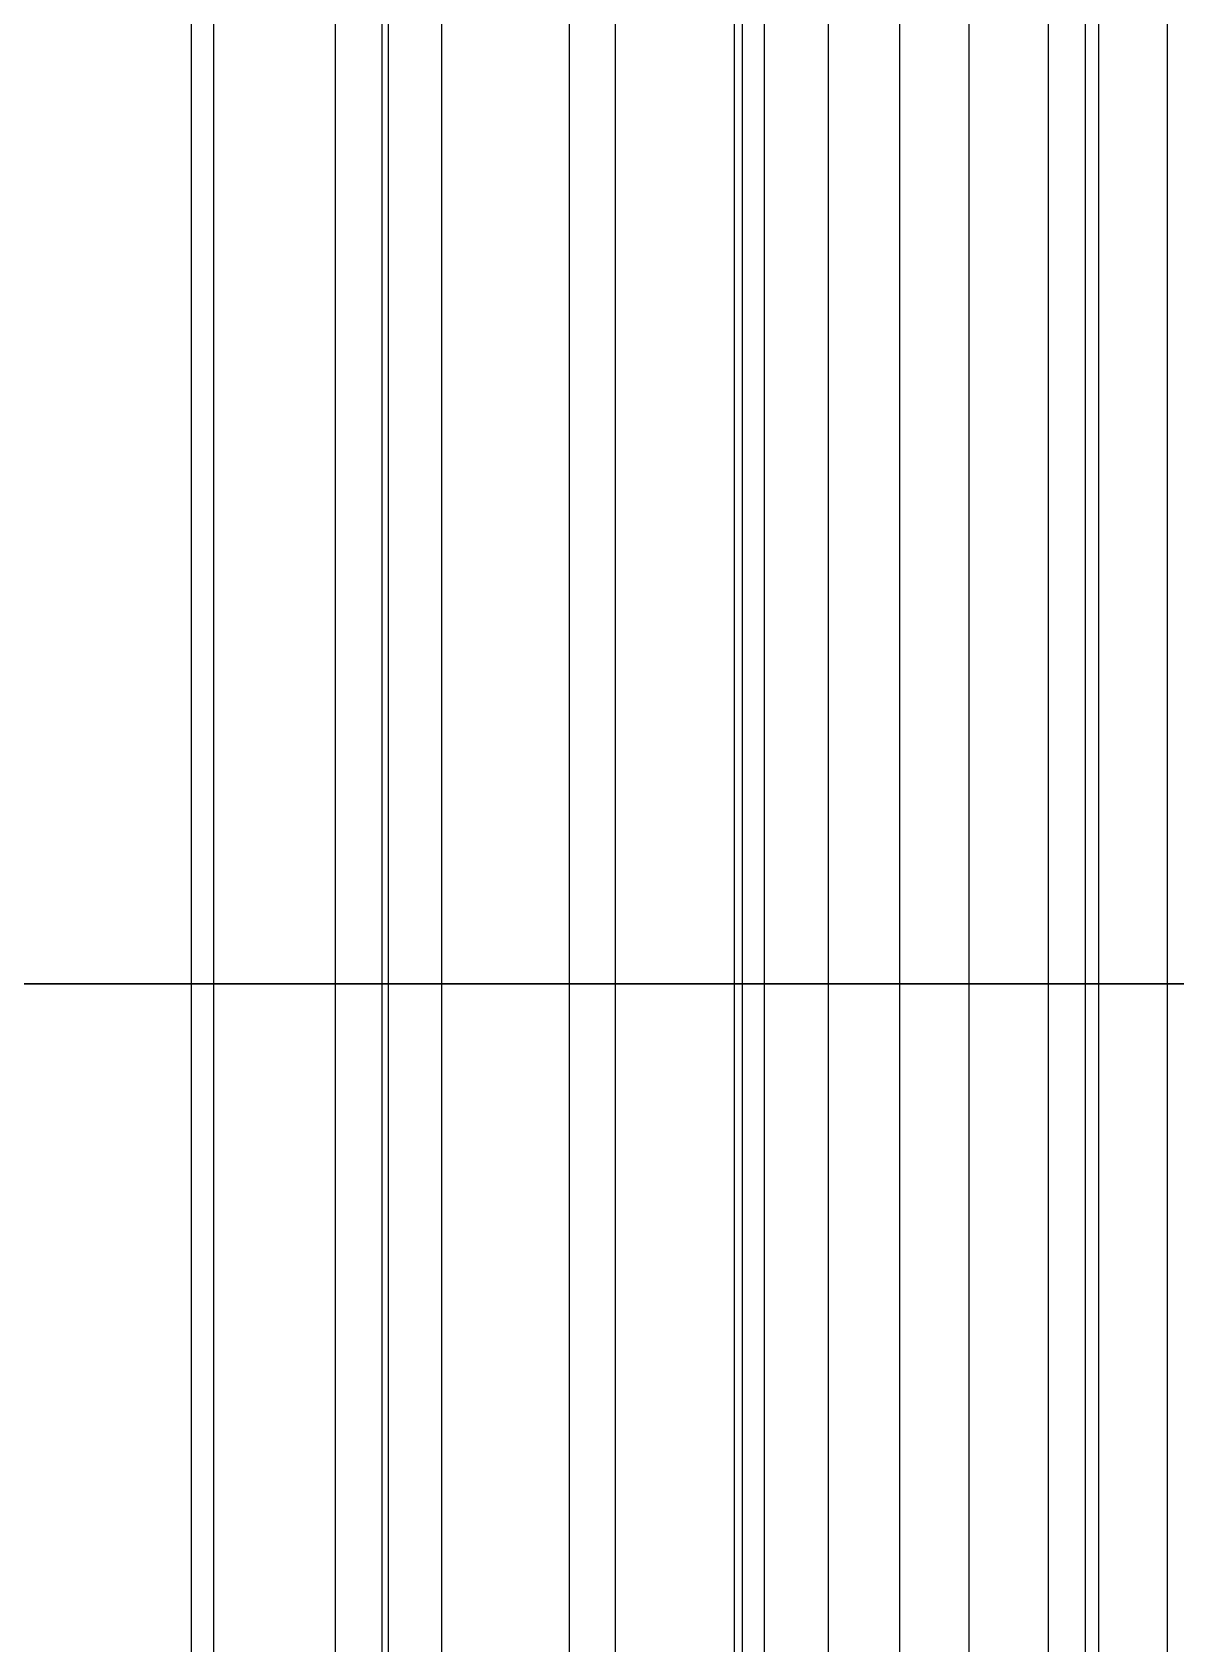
# Model space of a CAD drawing. Extents: x -60 to 60, y -153 to -30.
# Drawn here: x 54.051 to 55.649, y -87.921 to -85.672 of the extents above; entities that cross this region are included whole.
import ezdxf

# ---------------------------------------------------------------- set-up
doc = ezdxf.new("R2010")
doc.units = 0
doc.layers.add('Cut051006', color=7, linetype='CONTINUOUS')

msp = doc.modelspace()

# ---------------------------------------------------------------- linework, layer by layer
at = {"layer": 'Cut051006'}
for p, q in [((54.2733, -84, 73.4065), (54.2733, -87, 73.4065)), ((54.2733, -84, 73.4065), (54.2733, -87, 73.4065)), ((54.2733, -84, 41.2432), (54.2733, -87, 41.2432)), ((54.2733, -84, 41.2432), (54.2733, -87, 41.2432)), ((54.3045, -84, 74.3481), (54.3045, -87, 74.3481)), ((54.3045, -84, 74.3481), (54.3045, -87, 74.3481)), ((54.3045, -84, 40.3015), (54.3045, -87, 40.3015)), ((54.3045, -84, 40.3015), (54.3045, -87, 40.3015)), ((54.4745, -84, 74.245), (54.4745, -87, 74.245)), ((54.4745, -84, 74.245), (54.4745, -87, 74.245)), ((54.4745, -84, 40.4046), (54.4745, -87, 40.4046)), ((54.4745, -84, 40.4046), (54.4745, -87, 40.4046)), ((54.5398, -84, 73.5786), (54.5398, -87, 73.5786)), ((54.5398, -84, 73.5786), (54.5398, -87, 73.5786)), ((54.5398, -84, 41.0711), (54.5398, -87, 41.0711)), ((54.5398, -84, 41.0711), (54.5398, -87, 41.0711)), ((54.5484, -84, 72.4474), (54.5484, -87, 72.4474)), ((54.5484, -84, 72.4474), (54.5484, -87, 72.4474)), ((54.5484, -84, 42.2023), (54.5484, -87, 42.2023)), ((54.5484, -84, 42.2023), (54.5484, -87, 42.2023)), ((54.6231, -84, 73.7591), (54.6231, -87, 73.7591)), ((54.6231, -84, 73.7591), (54.6231, -87, 73.7591)), ((54.6231, -84, 40.8906), (54.6231, -87, 40.8906)), ((54.6231, -84, 40.8906), (54.6231, -87, 40.8906)), ((54.8015, -84, 71.5025), (54.8015, -87, 71.5025)), ((54.8015, -84, 71.5025), (54.8015, -87, 71.5025)), ((54.8015, -84, 43.1471), (54.8015, -87, 43.1471)), ((54.8015, -84, 43.1471), (54.8015, -87, 43.1471)), ((54.8656, -84, 72.4426), (54.8656, -87, 72.4426)), ((54.8656, -84, 72.4426), (54.8656, -87, 72.4426)), ((54.8656, -84, 42.2071), (54.8656, -87, 42.2071)), ((54.8656, -84, 42.2071), (54.8656, -87, 42.2071)), ((55.0318, -84, 72.3336), (55.0318, -87, 72.3336)), ((55.0318, -84, 72.3336), (55.0318, -87, 72.3336)), ((55.0318, -84, 42.3161), (55.0318, -87, 42.3161)), ((55.0318, -84, 42.3161), (55.0318, -87, 42.3161)), ((55.0429, -84, 70.5344), (55.0429, -87, 70.5344)), ((55.0429, -84, 70.5344), (55.0429, -87, 70.5344)), ((55.0429, -84, 44.1153), (55.0429, -87, 44.1153)), ((55.0429, -84, 44.1153), (55.0429, -87, 44.1153)), ((55.0738, -84, 71.6653), (55.0738, -87, 71.6653)), ((55.0738, -84, 71.6653), (55.0738, -87, 71.6653)), ((55.0738, -84, 42.9844), (55.0738, -87, 42.9844)), ((55.0738, -84, 42.9844), (55.0738, -87, 42.9844)), ((55.1633, -84, 71.8428), (55.1633, -87, 71.8428)), ((55.1633, -84, 71.8428), (55.1633, -87, 71.8428)), ((55.1633, -84, 42.8069), (55.1633, -87, 42.8069)), ((55.1633, -84, 42.8069), (55.1633, -87, 42.8069)), ((55.2629, -84, 69.5814), (55.2629, -87, 69.5814)), ((55.2629, -84, 69.5814), (55.2629, -87, 69.5814)), ((55.2629, -84, 45.0683), (55.2629, -87, 45.0683)), ((55.2629, -84, 45.0683), (55.2629, -87, 45.0683)), ((55.3597, -84, 70.5186), (55.3597, -87, 70.5186)), ((55.3597, -84, 70.5186), (55.3597, -87, 70.5186)), ((55.3597, -84, 44.1311), (55.3597, -87, 44.1311)), ((55.3597, -84, 44.1311), (55.3597, -87, 44.1311)), ((55.4704, -84, 68.6054), (55.4704, -87, 68.6054)), ((55.4704, -84, 68.6054), (55.4704, -87, 68.6054)), ((55.4704, -84, 46.0443), (55.4704, -87, 46.0443)), ((55.4704, -84, 46.0443), (55.4704, -87, 46.0443)), ((55.5221, -84, 70.4039), (55.5221, -87, 70.4039)), ((55.5221, -84, 70.4039), (55.5221, -87, 70.4039)), ((55.5221, -84, 44.2458), (55.5221, -87, 44.2458)), ((55.5221, -84, 44.2458), (55.5221, -87, 44.2458)), ((55.5408, -84, 69.7345), (55.5408, -87, 69.7345)), ((55.5408, -84, 69.7345), (55.5408, -87, 69.7345)), ((55.5408, -84, 44.9152), (55.5408, -87, 44.9152)), ((55.5408, -84, 44.9152), (55.5408, -87, 44.9152)), ((55.6364, -84, 69.9088), (55.6364, -87, 69.9088)), ((55.6364, -84, 69.9088), (55.6364, -87, 69.9088)), ((55.6364, -84, 44.7409), (55.6364, -87, 44.7409)), ((55.6364, -84, 44.7409), (55.6364, -87, 44.7409)), ((54.2733, -87, 73.4065), (54.2733, -90, 73.4065)), ((54.2733, -87, 73.4065), (54.2733, -90, 73.4065)), ((54.2733, -87, 41.2432), (54.2733, -90, 41.2432)), ((54.2733, -87, 41.2432), (54.2733, -90, 41.2432)), ((54.3045, -87, 74.3481), (54.3045, -90, 74.3481)), ((54.3045, -87, 74.3481), (54.3045, -90, 74.3481)), ((54.3045, -87, 40.3015), (54.3045, -90, 40.3015)), ((54.3045, -87, 40.3015), (54.3045, -90, 40.3015)), ((54.4745, -87, 74.245), (54.4745, -90, 74.245)), ((54.4745, -87, 74.245), (54.4745, -90, 74.245)), ((54.4745, -87, 40.4046), (54.4745, -90, 40.4046)), ((54.4745, -87, 40.4046), (54.4745, -90, 40.4046)), ((54.5398, -87, 73.5786), (54.5398, -90, 73.5786)), ((54.5398, -87, 73.5786), (54.5398, -90, 73.5786)), ((54.5398, -87, 41.0711), (54.5398, -90, 41.0711)), ((54.5398, -87, 41.0711), (54.5398, -90, 41.0711)), ((54.5484, -87, 72.4474), (54.5484, -90, 72.4474)), ((54.5484, -87, 72.4474), (54.5484, -90, 72.4474)), ((54.5484, -87, 42.2023), (54.5484, -90, 42.2023)), ((54.5484, -87, 42.2023), (54.5484, -90, 42.2023)), ((54.6231, -87, 73.7591), (54.6231, -90, 73.7591)), ((54.6231, -87, 73.7591), (54.6231, -90, 73.7591)), ((54.6231, -87, 40.8906), (54.6231, -90, 40.8906)), ((54.6231, -87, 40.8906), (54.6231, -90, 40.8906)), ((54.8015, -87, 71.5025), (54.8015, -90, 71.5025)), ((54.8015, -87, 71.5025), (54.8015, -90, 71.5025)), ((54.8015, -87, 43.1471), (54.8015, -90, 43.1471)), ((54.8015, -87, 43.1471), (54.8015, -90, 43.1471)), ((54.8656, -87, 72.4426), (54.8656, -90, 72.4426)), ((54.8656, -87, 72.4426), (54.8656, -90, 72.4426)), ((54.8656, -87, 42.2071), (54.8656, -90, 42.2071)), ((54.8656, -87, 42.2071), (54.8656, -90, 42.2071)), ((55.0318, -87, 72.3336), (55.0318, -90, 72.3336)), ((55.0318, -87, 72.3336), (55.0318, -90, 72.3336)), ((55.0318, -87, 42.3161), (55.0318, -90, 42.3161)), ((55.0318, -87, 42.3161), (55.0318, -90, 42.3161)), ((55.0429, -87, 70.5344), (55.0429, -90, 70.5344)), ((55.0429, -87, 70.5344), (55.0429, -90, 70.5344)), ((55.0429, -87, 44.1153), (55.0429, -90, 44.1153)), ((55.0429, -87, 44.1153), (55.0429, -90, 44.1153)), ((55.0738, -87, 71.6653), (55.0738, -90, 71.6653)), ((55.0738, -87, 71.6653), (55.0738, -90, 71.6653)), ((55.0738, -87, 42.9844), (55.0738, -90, 42.9844)), ((55.0738, -87, 42.9844), (55.0738, -90, 42.9844)), ((55.1633, -87, 71.8428), (55.1633, -90, 71.8428)), ((55.1633, -87, 71.8428), (55.1633, -90, 71.8428)), ((55.1633, -87, 42.8069), (55.1633, -90, 42.8069)), ((55.1633, -87, 42.8069), (55.1633, -90, 42.8069)), ((55.2629, -87, 69.5814), (55.2629, -90, 69.5814)), ((55.2629, -87, 69.5814), (55.2629, -90, 69.5814)), ((55.2629, -87, 45.0683), (55.2629, -90, 45.0683)), ((55.2629, -87, 45.0683), (55.2629, -90, 45.0683)), ((55.3597, -87, 70.5186), (55.3597, -90, 70.5186)), ((55.3597, -87, 70.5186), (55.3597, -90, 70.5186)), ((55.3597, -87, 44.1311), (55.3597, -90, 44.1311)), ((55.3597, -87, 44.1311), (55.3597, -90, 44.1311)), ((55.4704, -87, 68.6054), (55.4704, -90, 68.6054)), ((55.4704, -87, 68.6054), (55.4704, -90, 68.6054)), ((55.4704, -87, 46.0443), (55.4704, -90, 46.0443)), ((55.4704, -87, 46.0443), (55.4704, -90, 46.0443)), ((55.5221, -87, 70.4039), (55.5221, -90, 70.4039)), ((55.5221, -87, 70.4039), (55.5221, -90, 70.4039)), ((55.5221, -87, 44.2458), (55.5221, -90, 44.2458)), ((55.5221, -87, 44.2458), (55.5221, -90, 44.2458)), ((55.5408, -87, 69.7345), (55.5408, -90, 69.7345)), ((55.5408, -87, 69.7345), (55.5408, -90, 69.7345)), ((55.5408, -87, 44.9152), (55.5408, -90, 44.9152)), ((55.5408, -87, 44.9152), (55.5408, -90, 44.9152)), ((55.6364, -87, 69.9088), (55.6364, -90, 69.9088)), ((55.6364, -87, 69.9088), (55.6364, -90, 69.9088)), ((55.6364, -87, 44.7409), (55.6364, -90, 44.7409)), ((55.6364, -87, 44.7409), (55.6364, -90, 44.7409))]:
    msp.add_line(p, q, dxfattribs=at)
for centre in [(0, -90), (0, -90), (0, -93), (0, -93)]:
    msp.add_circle(centre, 60, dxfattribs=at)
for points, degree in [([(54.3045, -87, 74.3481), (54.1464, -87, 74.3197), (53.9874, -87, 74.3418)], 2), ([(53.9874, -87, 40.3078), (54.1464, -87, 40.33), (54.3045, -87, 40.3015)], 2), ([(54.3045, -87, 74.3481), (54.1464, -87, 74.3197), (53.9874, -87, 74.3418)], 2), ([(53.9874, -87, 40.3078), (54.1464, -87, 40.33), (54.3045, -87, 40.3015)], 2), ([(54.3045, -87, 74.3481), (54.1464, -87, 74.3197), (53.9874, -87, 74.3418)], 2), ([(53.9874, -87, 40.3078), (54.1464, -87, 40.33), (54.3045, -87, 40.3015)], 2), ([(54.3045, -87, 74.3481), (54.1464, -87, 74.3197), (53.9874, -87, 74.3418)], 2), ([(53.9874, -87, 40.3078), (54.1464, -87, 40.33), (54.3045, -87, 40.3015)], 2), ([(54.2733, -87, 73.4065), (54.3928, -87, 73.5138), (54.5398, -87, 73.5786)], 2), ([(54.5398, -87, 41.0711), (54.3928, -87, 41.1359), (54.2733, -87, 41.2432)], 2), ([(54.2733, -87, 73.4065), (54.3928, -87, 73.5138), (54.5398, -87, 73.5786)], 2), ([(54.5398, -87, 41.0711), (54.3928, -87, 41.1359), (54.2733, -87, 41.2432)], 2), ([(54.2733, -87, 73.4065), (54.3928, -87, 73.5138), (54.5398, -87, 73.5786)], 2), ([(54.5398, -87, 41.0711), (54.3928, -87, 41.1359), (54.2733, -87, 41.2432)], 2), ([(54.2733, -87, 73.4065), (54.3928, -87, 73.5138), (54.5398, -87, 73.5786)], 2), ([(54.5398, -87, 41.0711), (54.3928, -87, 41.1359), (54.2733, -87, 41.2432)], 2), ([(54.6231, -87, 73.7591), (54.4745, -87, 74.245)], 1), ([(54.4745, -87, 40.4046), (54.6231, -87, 40.8906)], 1), ([(54.6231, -87, 73.7591), (54.4745, -87, 74.245)], 1), ([(54.4745, -87, 40.4046), (54.6231, -87, 40.8906)], 1), ([(54.6231, -87, 73.7591), (54.4745, -87, 74.245)], 1), ([(54.4745, -87, 40.4046), (54.6231, -87, 40.8906)], 1), ([(54.6231, -87, 73.7591), (54.4745, -87, 74.245)], 1), ([(54.4745, -87, 40.4046), (54.6231, -87, 40.8906)], 1), ([(54.8656, -87, 72.4426), (54.7066, -87, 72.4197), (54.5484, -87, 72.4474)], 2), ([(54.5484, -87, 42.2023), (54.7066, -87, 42.23), (54.8656, -87, 42.2071)], 2), ([(54.8656, -87, 72.4426), (54.7066, -87, 72.4197), (54.5484, -87, 72.4474)], 2), ([(54.5484, -87, 42.2023), (54.7066, -87, 42.23), (54.8656, -87, 42.2071)], 2), ([(54.8656, -87, 72.4426), (54.7066, -87, 72.4197), (54.5484, -87, 72.4474)], 2), ([(54.5484, -87, 42.2023), (54.7066, -87, 42.23), (54.8656, -87, 42.2071)], 2), ([(54.8656, -87, 72.4426), (54.7066, -87, 72.4197), (54.5484, -87, 72.4474)], 2), ([(54.5484, -87, 42.2023), (54.7066, -87, 42.23), (54.8656, -87, 42.2071)], 2), ([(54.8015, -87, 71.5025), (54.9247, -87, 71.6056), (55.0738, -87, 71.6653)], 2), ([(55.0738, -87, 42.9844), (54.9247, -87, 43.0441), (54.8015, -87, 43.1471)], 2), ([(54.8015, -87, 71.5025), (54.9247, -87, 71.6056), (55.0738, -87, 71.6653)], 2), ([(55.0738, -87, 42.9844), (54.9247, -87, 43.0441), (54.8015, -87, 43.1471)], 2), ([(54.8015, -87, 71.5025), (54.9247, -87, 71.6056), (55.0738, -87, 71.6653)], 2), ([(55.0738, -87, 42.9844), (54.9247, -87, 43.0441), (54.8015, -87, 43.1471)], 2), ([(54.8015, -87, 71.5025), (54.9247, -87, 71.6056), (55.0738, -87, 71.6653)], 2), ([(55.0738, -87, 42.9844), (54.9247, -87, 43.0441), (54.8015, -87, 43.1471)], 2), ([(55.1633, -87, 71.8428), (55.0318, -87, 72.3336)], 1), ([(55.0318, -87, 42.3161), (55.1633, -87, 42.8069)], 1), ([(55.1633, -87, 71.8428), (55.0318, -87, 72.3336)], 1), ([(55.0318, -87, 42.3161), (55.1633, -87, 42.8069)], 1), ([(55.1633, -87, 71.8428), (55.0318, -87, 72.3336)], 1), ([(55.0318, -87, 42.3161), (55.1633, -87, 42.8069)], 1), ([(55.1633, -87, 71.8428), (55.0318, -87, 72.3336)], 1), ([(55.0318, -87, 42.3161), (55.1633, -87, 42.8069)], 1), ([(55.3597, -87, 70.5186), (55.2001, -87, 70.5012), (55.0429, -87, 70.5344)], 2), ([(55.0429, -87, 44.1153), (55.2001, -87, 44.1484), (55.3597, -87, 44.1311)], 2), ([(55.3597, -87, 70.5186), (55.2001, -87, 70.5012), (55.0429, -87, 70.5344)], 2), ([(55.0429, -87, 44.1153), (55.2001, -87, 44.1484), (55.3597, -87, 44.1311)], 2), ([(55.3597, -87, 70.5186), (55.2001, -87, 70.5012), (55.0429, -87, 70.5344)], 2), ([(55.0429, -87, 44.1153), (55.2001, -87, 44.1484), (55.3597, -87, 44.1311)], 2), ([(55.3597, -87, 70.5186), (55.2001, -87, 70.5012), (55.0429, -87, 70.5344)], 2), ([(55.0429, -87, 44.1153), (55.2001, -87, 44.1484), (55.3597, -87, 44.1311)], 2), ([(55.2629, -87, 69.5814), (55.3896, -87, 69.6801), (55.5408, -87, 69.7345)], 2), ([(55.5408, -87, 44.9152), (55.3896, -87, 44.9696), (55.2629, -87, 45.0683)], 2), ([(55.2629, -87, 69.5814), (55.3896, -87, 69.6801), (55.5408, -87, 69.7345)], 2), ([(55.5408, -87, 44.9152), (55.3896, -87, 44.9696), (55.2629, -87, 45.0683)], 2), ([(55.2629, -87, 69.5814), (55.3896, -87, 69.6801), (55.5408, -87, 69.7345)], 2), ([(55.5408, -87, 44.9152), (55.3896, -87, 44.9696), (55.2629, -87, 45.0683)], 2), ([(55.2629, -87, 69.5814), (55.3896, -87, 69.6801), (55.5408, -87, 69.7345)], 2), ([(55.5408, -87, 44.9152), (55.3896, -87, 44.9696), (55.2629, -87, 45.0683)], 2), ([(55.7865, -87, 68.5785), (55.6263, -87, 68.5668), (55.4704, -87, 68.6054)], 2), ([(55.4704, -87, 46.0443), (55.6263, -87, 46.0829), (55.7865, -87, 46.0712)], 2), ([(55.7865, -87, 68.5785), (55.6263, -87, 68.5668), (55.4704, -87, 68.6054)], 2), ([(55.4704, -87, 46.0443), (55.6263, -87, 46.0829), (55.7865, -87, 46.0712)], 2), ([(55.7865, -87, 68.5785), (55.6263, -87, 68.5668), (55.4704, -87, 68.6054)], 2), ([(55.4704, -87, 46.0443), (55.6263, -87, 46.0829), (55.7865, -87, 46.0712)], 2), ([(55.7865, -87, 68.5785), (55.6263, -87, 68.5668), (55.4704, -87, 68.6054)], 2), ([(55.4704, -87, 46.0443), (55.6263, -87, 46.0829), (55.7865, -87, 46.0712)], 2), ([(55.6364, -87, 69.9088), (55.5221, -87, 70.4039)], 1), ([(55.5221, -87, 44.2458), (55.6364, -87, 44.7409)], 1), ([(55.6364, -87, 69.9088), (55.5221, -87, 70.4039)], 1), ([(55.5221, -87, 44.2458), (55.6364, -87, 44.7409)], 1), ([(55.6364, -87, 69.9088), (55.5221, -87, 70.4039)], 1), ([(55.5221, -87, 44.2458), (55.6364, -87, 44.7409)], 1), ([(55.6364, -87, 69.9088), (55.5221, -87, 70.4039)], 1), ([(55.5221, -87, 44.2458), (55.6364, -87, 44.7409)], 1)]:
    msp.add_open_spline(points, degree=degree, dxfattribs=at)
for points, degree, knots in [([(54.5484, -87, 72.4474), (54.4668, -87, 72.4615), (54.375, -87, 72.4974), (54.2932, -87, 72.5644), (54.2114, -87, 72.6305), (54.1426, -87, 72.7293), (54.1111, -87, 72.841), (54.0786, -87, 72.9524), (54.0846, -87, 73.0726), (54.119, -87, 73.172), (54.1528, -87, 73.2722), (54.2117, -87, 73.3512), (54.2733, -87, 73.4065)], 3, [0, 0, 0, 0, 0.558599, 0.558599, 0.558599, 1.1172, 1.1172, 1.1172, 1.6758, 1.6758, 1.6758, 2.2344, 2.2344, 2.2344, 2.2344]), ([(54.2733, -87, 41.2432), (54.2117, -87, 41.2985), (54.1528, -87, 41.3775), (54.119, -87, 41.4777), (54.0846, -87, 41.5771), (54.0786, -87, 41.6973), (54.1111, -87, 41.8087), (54.1426, -87, 41.9204), (54.2114, -87, 42.0192), (54.2932, -87, 42.0853), (54.375, -87, 42.1523), (54.4668, -87, 42.1882), (54.5484, -87, 42.2023)], 3, [0, 0, 0, 0, 0.558599, 0.558599, 0.558599, 1.1172, 1.1172, 1.1172, 1.6758, 1.6758, 1.6758, 2.2344, 2.2344, 2.2344, 2.2344]), ([(54.5484, -87, 72.4474), (54.4668, -87, 72.4615), (54.375, -87, 72.4974), (54.2932, -87, 72.5644), (54.2114, -87, 72.6305), (54.1426, -87, 72.7293), (54.1111, -87, 72.841), (54.0786, -87, 72.9524), (54.0846, -87, 73.0726), (54.119, -87, 73.172), (54.1528, -87, 73.2722), (54.2117, -87, 73.3512), (54.2733, -87, 73.4065)], 3, [0, 0, 0, 0, 0.558599, 0.558599, 0.558599, 1.1172, 1.1172, 1.1172, 1.6758, 1.6758, 1.6758, 2.2344, 2.2344, 2.2344, 2.2344]), ([(54.2733, -87, 41.2432), (54.2117, -87, 41.2985), (54.1528, -87, 41.3775), (54.119, -87, 41.4777), (54.0846, -87, 41.5771), (54.0786, -87, 41.6973), (54.1111, -87, 41.8087), (54.1426, -87, 41.9204), (54.2114, -87, 42.0192), (54.2932, -87, 42.0853), (54.375, -87, 42.1523), (54.4668, -87, 42.1882), (54.5484, -87, 42.2023)], 3, [0, 0, 0, 0, 0.558599, 0.558599, 0.558599, 1.1172, 1.1172, 1.1172, 1.6758, 1.6758, 1.6758, 2.2344, 2.2344, 2.2344, 2.2344]), ([(54.5484, -87, 72.4474), (54.4668, -87, 72.4615), (54.375, -87, 72.4974), (54.2932, -87, 72.5644), (54.2114, -87, 72.6305), (54.1426, -87, 72.7293), (54.1111, -87, 72.841), (54.0786, -87, 72.9524), (54.0846, -87, 73.0726), (54.119, -87, 73.172), (54.1528, -87, 73.2722), (54.2117, -87, 73.3512), (54.2733, -87, 73.4065)], 3, [0, 0, 0, 0, 0.558599, 0.558599, 0.558599, 1.1172, 1.1172, 1.1172, 1.6758, 1.6758, 1.6758, 2.2344, 2.2344, 2.2344, 2.2344]), ([(54.2733, -87, 41.2432), (54.2117, -87, 41.2985), (54.1528, -87, 41.3775), (54.119, -87, 41.4777), (54.0846, -87, 41.5771), (54.0786, -87, 41.6973), (54.1111, -87, 41.8087), (54.1426, -87, 41.9204), (54.2114, -87, 42.0192), (54.2932, -87, 42.0853), (54.375, -87, 42.1523), (54.4668, -87, 42.1882), (54.5484, -87, 42.2023)], 3, [0, 0, 0, 0, 0.558599, 0.558599, 0.558599, 1.1172, 1.1172, 1.1172, 1.6758, 1.6758, 1.6758, 2.2344, 2.2344, 2.2344, 2.2344]), ([(54.5484, -87, 72.4474), (54.4668, -87, 72.4615), (54.375, -87, 72.4974), (54.2932, -87, 72.5644), (54.2114, -87, 72.6305), (54.1426, -87, 72.7293), (54.1111, -87, 72.841), (54.0786, -87, 72.9524), (54.0846, -87, 73.0726), (54.119, -87, 73.172), (54.1528, -87, 73.2722), (54.2117, -87, 73.3512), (54.2733, -87, 73.4065)], 3, [0, 0, 0, 0, 0.558599, 0.558599, 0.558599, 1.1172, 1.1172, 1.1172, 1.6758, 1.6758, 1.6758, 2.2344, 2.2344, 2.2344, 2.2344]), ([(54.2733, -87, 41.2432), (54.2117, -87, 41.2985), (54.1528, -87, 41.3775), (54.119, -87, 41.4777), (54.0846, -87, 41.5771), (54.0786, -87, 41.6973), (54.1111, -87, 41.8087), (54.1426, -87, 41.9204), (54.2114, -87, 42.0192), (54.2932, -87, 42.0853), (54.375, -87, 42.1523), (54.4668, -87, 42.1882), (54.5484, -87, 42.2023)], 3, [0, 0, 0, 0, 0.558599, 0.558599, 0.558599, 1.1172, 1.1172, 1.1172, 1.6758, 1.6758, 1.6758, 2.2344, 2.2344, 2.2344, 2.2344]), ([(54.4745, -87, 74.245), (54.4593, -87, 74.296), (54.409, -87, 74.3288), (54.3567, -87, 74.3582), (54.3045, -87, 74.3481)], 2, [0, 0, 0, 0.724386, 0.724386, 1.44877, 1.44877, 1.44877]), ([(54.3045, -87, 40.3015), (54.3567, -87, 40.2915), (54.409, -87, 40.3209), (54.4593, -87, 40.3537), (54.4745, -87, 40.4046)], 2, [0, 0, 0, 0.724386, 0.724386, 1.44877, 1.44877, 1.44877]), ([(54.4745, -87, 74.245), (54.4593, -87, 74.296), (54.409, -87, 74.3288), (54.3567, -87, 74.3582), (54.3045, -87, 74.3481)], 2, [0, 0, 0, 0.724386, 0.724386, 1.44877, 1.44877, 1.44877]), ([(54.3045, -87, 40.3015), (54.3567, -87, 40.2915), (54.409, -87, 40.3209), (54.4593, -87, 40.3537), (54.4745, -87, 40.4046)], 2, [0, 0, 0, 0.724386, 0.724386, 1.44877, 1.44877, 1.44877]), ([(54.4745, -87, 74.245), (54.4593, -87, 74.296), (54.409, -87, 74.3288), (54.3567, -87, 74.3582), (54.3045, -87, 74.3481)], 2, [0, 0, 0, 0.724386, 0.724386, 1.44877, 1.44877, 1.44877]), ([(54.3045, -87, 40.3015), (54.3567, -87, 40.2915), (54.409, -87, 40.3209), (54.4593, -87, 40.3537), (54.4745, -87, 40.4046)], 2, [0, 0, 0, 0.724386, 0.724386, 1.44877, 1.44877, 1.44877]), ([(54.4745, -87, 74.245), (54.4593, -87, 74.296), (54.409, -87, 74.3288), (54.3567, -87, 74.3582), (54.3045, -87, 74.3481)], 2, [0, 0, 0, 0.724386, 0.724386, 1.44877, 1.44877, 1.44877]), ([(54.3045, -87, 40.3015), (54.3567, -87, 40.2915), (54.409, -87, 40.3209), (54.4593, -87, 40.3537), (54.4745, -87, 40.4046)], 2, [0, 0, 0, 0.724386, 0.724386, 1.44877, 1.44877, 1.44877]), ([(54.5398, -87, 73.5786), (54.5887, -87, 73.5995), (54.6156, -87, 73.6531), (54.6389, -87, 73.7084), (54.6231, -87, 73.7591)], 2, [0, 0, 0, 0.724386, 0.724386, 1.44877, 1.44877, 1.44877]), ([(54.6231, -87, 40.8906), (54.6389, -87, 40.9413), (54.6156, -87, 40.9966), (54.5887, -87, 41.0502), (54.5398, -87, 41.0711)], 2, [0, 0, 0, 0.724386, 0.724386, 1.44877, 1.44877, 1.44877]), ([(54.5398, -87, 73.5786), (54.5887, -87, 73.5995), (54.6156, -87, 73.6531), (54.6389, -87, 73.7084), (54.6231, -87, 73.7591)], 2, [0, 0, 0, 0.724386, 0.724386, 1.44877, 1.44877, 1.44877]), ([(54.6231, -87, 40.8906), (54.6389, -87, 40.9413), (54.6156, -87, 40.9966), (54.5887, -87, 41.0502), (54.5398, -87, 41.0711)], 2, [0, 0, 0, 0.724386, 0.724386, 1.44877, 1.44877, 1.44877]), ([(54.5398, -87, 73.5786), (54.5887, -87, 73.5995), (54.6156, -87, 73.6531), (54.6389, -87, 73.7084), (54.6231, -87, 73.7591)], 2, [0, 0, 0, 0.724386, 0.724386, 1.44877, 1.44877, 1.44877]), ([(54.6231, -87, 40.8906), (54.6389, -87, 40.9413), (54.6156, -87, 40.9966), (54.5887, -87, 41.0502), (54.5398, -87, 41.0711)], 2, [0, 0, 0, 0.724386, 0.724386, 1.44877, 1.44877, 1.44877]), ([(54.5398, -87, 73.5786), (54.5887, -87, 73.5995), (54.6156, -87, 73.6531), (54.6389, -87, 73.7084), (54.6231, -87, 73.7591)], 2, [0, 0, 0, 0.724386, 0.724386, 1.44877, 1.44877, 1.44877]), ([(54.6231, -87, 40.8906), (54.6389, -87, 40.9413), (54.6156, -87, 40.9966), (54.5887, -87, 41.0502), (54.5398, -87, 41.0711)], 2, [0, 0, 0, 0.724386, 0.724386, 1.44877, 1.44877, 1.44877]), ([(55.0429, -87, 70.5344), (54.9619, -87, 70.5514), (54.8714, -87, 70.5905), (54.7919, -87, 70.6603), (54.7125, -87, 70.7292), (54.6472, -87, 70.8303), (54.6197, -87, 70.9431), (54.5911, -87, 71.0555), (54.6013, -87, 71.1754), (54.639, -87, 71.2736), (54.6764, -87, 71.3726), (54.738, -87, 71.4495), (54.8015, -87, 71.5025)], 3, [0, 0, 0, 0, 0.558599, 0.558599, 0.558599, 1.1172, 1.1172, 1.1172, 1.6758, 1.6758, 1.6758, 2.2344, 2.2344, 2.2344, 2.2344]), ([(54.8015, -87, 43.1471), (54.738, -87, 43.2002), (54.6764, -87, 43.2771), (54.639, -87, 43.3761), (54.6013, -87, 43.4742), (54.5911, -87, 43.5942), (54.6197, -87, 43.7066), (54.6472, -87, 43.8194), (54.7125, -87, 43.9205), (54.7919, -87, 43.9894), (54.8714, -87, 44.0592), (54.9619, -87, 44.0982), (55.0429, -87, 44.1153)], 3, [0, 0, 0, 0, 0.558599, 0.558599, 0.558599, 1.1172, 1.1172, 1.1172, 1.6758, 1.6758, 1.6758, 2.2344, 2.2344, 2.2344, 2.2344]), ([(55.0429, -87, 70.5344), (54.9619, -87, 70.5514), (54.8714, -87, 70.5905), (54.7919, -87, 70.6603), (54.7125, -87, 70.7292), (54.6472, -87, 70.8303), (54.6197, -87, 70.9431), (54.5911, -87, 71.0555), (54.6013, -87, 71.1754), (54.639, -87, 71.2736), (54.6764, -87, 71.3726), (54.738, -87, 71.4495), (54.8015, -87, 71.5025)], 3, [0, 0, 0, 0, 0.558599, 0.558599, 0.558599, 1.1172, 1.1172, 1.1172, 1.6758, 1.6758, 1.6758, 2.2344, 2.2344, 2.2344, 2.2344]), ([(54.8015, -87, 43.1471), (54.738, -87, 43.2002), (54.6764, -87, 43.2771), (54.639, -87, 43.3761), (54.6013, -87, 43.4742), (54.5911, -87, 43.5942), (54.6197, -87, 43.7066), (54.6472, -87, 43.8194), (54.7125, -87, 43.9205), (54.7919, -87, 43.9894), (54.8714, -87, 44.0592), (54.9619, -87, 44.0982), (55.0429, -87, 44.1153)], 3, [0, 0, 0, 0, 0.558599, 0.558599, 0.558599, 1.1172, 1.1172, 1.1172, 1.6758, 1.6758, 1.6758, 2.2344, 2.2344, 2.2344, 2.2344]), ([(55.0429, -87, 70.5344), (54.9619, -87, 70.5514), (54.8714, -87, 70.5905), (54.7919, -87, 70.6603), (54.7125, -87, 70.7292), (54.6472, -87, 70.8303), (54.6197, -87, 70.9431), (54.5911, -87, 71.0555), (54.6013, -87, 71.1754), (54.639, -87, 71.2736), (54.6764, -87, 71.3726), (54.738, -87, 71.4495), (54.8015, -87, 71.5025)], 3, [0, 0, 0, 0, 0.558599, 0.558599, 0.558599, 1.1172, 1.1172, 1.1172, 1.6758, 1.6758, 1.6758, 2.2344, 2.2344, 2.2344, 2.2344]), ([(54.8015, -87, 43.1471), (54.738, -87, 43.2002), (54.6764, -87, 43.2771), (54.639, -87, 43.3761), (54.6013, -87, 43.4742), (54.5911, -87, 43.5942), (54.6197, -87, 43.7066), (54.6472, -87, 43.8194), (54.7125, -87, 43.9205), (54.7919, -87, 43.9894), (54.8714, -87, 44.0592), (54.9619, -87, 44.0982), (55.0429, -87, 44.1153)], 3, [0, 0, 0, 0, 0.558599, 0.558599, 0.558599, 1.1172, 1.1172, 1.1172, 1.6758, 1.6758, 1.6758, 2.2344, 2.2344, 2.2344, 2.2344]), ([(55.0429, -87, 70.5344), (54.9619, -87, 70.5514), (54.8714, -87, 70.5905), (54.7919, -87, 70.6603), (54.7125, -87, 70.7292), (54.6472, -87, 70.8303), (54.6197, -87, 70.9431), (54.5911, -87, 71.0555), (54.6013, -87, 71.1754), (54.639, -87, 71.2736), (54.6764, -87, 71.3726), (54.738, -87, 71.4495), (54.8015, -87, 71.5025)], 3, [0, 0, 0, 0, 0.558599, 0.558599, 0.558599, 1.1172, 1.1172, 1.1172, 1.6758, 1.6758, 1.6758, 2.2344, 2.2344, 2.2344, 2.2344]), ([(54.8015, -87, 43.1471), (54.738, -87, 43.2002), (54.6764, -87, 43.2771), (54.639, -87, 43.3761), (54.6013, -87, 43.4742), (54.5911, -87, 43.5942), (54.6197, -87, 43.7066), (54.6472, -87, 43.8194), (54.7125, -87, 43.9205), (54.7919, -87, 43.9894), (54.8714, -87, 44.0592), (54.9619, -87, 44.0982), (55.0429, -87, 44.1153)], 3, [0, 0, 0, 0, 0.558599, 0.558599, 0.558599, 1.1172, 1.1172, 1.1172, 1.6758, 1.6758, 1.6758, 2.2344, 2.2344, 2.2344, 2.2344]), ([(55.0318, -87, 72.3336), (55.0184, -87, 72.385), (54.9693, -87, 72.4196), (54.9181, -87, 72.4508), (54.8656, -87, 72.4426)], 2, [0, 0, 0, 0.724386, 0.724386, 1.44877, 1.44877, 1.44877]), ([(54.8656, -87, 42.2071), (54.9181, -87, 42.1989), (54.9693, -87, 42.2301), (55.0184, -87, 42.2646), (55.0318, -87, 42.3161)], 2, [0, 0, 0, 0.724386, 0.724386, 1.44877, 1.44877, 1.44877]), ([(55.0318, -87, 72.3336), (55.0184, -87, 72.385), (54.9693, -87, 72.4196), (54.9181, -87, 72.4508), (54.8656, -87, 72.4426)], 2, [0, 0, 0, 0.724386, 0.724386, 1.44877, 1.44877, 1.44877]), ([(54.8656, -87, 42.2071), (54.9181, -87, 42.1989), (54.9693, -87, 42.2301), (55.0184, -87, 42.2646), (55.0318, -87, 42.3161)], 2, [0, 0, 0, 0.724386, 0.724386, 1.44877, 1.44877, 1.44877]), ([(55.0318, -87, 72.3336), (55.0184, -87, 72.385), (54.9693, -87, 72.4196), (54.9181, -87, 72.4508), (54.8656, -87, 72.4426)], 2, [0, 0, 0, 0.724386, 0.724386, 1.44877, 1.44877, 1.44877]), ([(54.8656, -87, 42.2071), (54.9181, -87, 42.1989), (54.9693, -87, 42.2301), (55.0184, -87, 42.2646), (55.0318, -87, 42.3161)], 2, [0, 0, 0, 0.724386, 0.724386, 1.44877, 1.44877, 1.44877]), ([(55.0318, -87, 72.3336), (55.0184, -87, 72.385), (54.9693, -87, 72.4196), (54.9181, -87, 72.4508), (54.8656, -87, 72.4426)], 2, [0, 0, 0, 0.724386, 0.724386, 1.44877, 1.44877, 1.44877]), ([(54.8656, -87, 42.2071), (54.9181, -87, 42.1989), (54.9693, -87, 42.2301), (55.0184, -87, 42.2646), (55.0318, -87, 42.3161)], 2, [0, 0, 0, 0.724386, 0.724386, 1.44877, 1.44877, 1.44877]), ([(55.4704, -87, 68.6054), (55.39, -87, 68.6252), (55.3009, -87, 68.6674), (55.224, -87, 68.74), (55.147, -87, 68.8116), (55.0853, -87, 68.9149), (55.0617, -87, 69.0286), (55.037, -87, 69.142), (55.0514, -87, 69.2614), (55.0926, -87, 69.3582), (55.1334, -87, 69.4558), (55.1976, -87, 69.5306), (55.2629, -87, 69.5814)], 3, [0, 0, 0, 0, 0.558599, 0.558599, 0.558599, 1.1172, 1.1172, 1.1172, 1.6758, 1.6758, 1.6758, 2.2344, 2.2344, 2.2344, 2.2344]), ([(55.2629, -87, 45.0683), (55.1976, -87, 45.1191), (55.1334, -87, 45.1939), (55.0926, -87, 45.2915), (55.0514, -87, 45.3882), (55.037, -87, 45.5077), (55.0617, -87, 45.6211), (55.0853, -87, 45.7347), (55.147, -87, 45.8381), (55.224, -87, 45.9097), (55.3009, -87, 45.9823), (55.39, -87, 46.0244), (55.4704, -87, 46.0443)], 3, [0, 0, 0, 0, 0.558599, 0.558599, 0.558599, 1.1172, 1.1172, 1.1172, 1.6758, 1.6758, 1.6758, 2.2344, 2.2344, 2.2344, 2.2344]), ([(55.4704, -87, 68.6054), (55.39, -87, 68.6252), (55.3009, -87, 68.6674), (55.224, -87, 68.74), (55.147, -87, 68.8116), (55.0853, -87, 68.9149), (55.0617, -87, 69.0286), (55.037, -87, 69.142), (55.0514, -87, 69.2614), (55.0926, -87, 69.3582), (55.1334, -87, 69.4558), (55.1976, -87, 69.5306), (55.2629, -87, 69.5814)], 3, [0, 0, 0, 0, 0.558599, 0.558599, 0.558599, 1.1172, 1.1172, 1.1172, 1.6758, 1.6758, 1.6758, 2.2344, 2.2344, 2.2344, 2.2344]), ([(55.2629, -87, 45.0683), (55.1976, -87, 45.1191), (55.1334, -87, 45.1939), (55.0926, -87, 45.2915), (55.0514, -87, 45.3882), (55.037, -87, 45.5077), (55.0617, -87, 45.6211), (55.0853, -87, 45.7347), (55.147, -87, 45.8381), (55.224, -87, 45.9097), (55.3009, -87, 45.9823), (55.39, -87, 46.0244), (55.4704, -87, 46.0443)], 3, [0, 0, 0, 0, 0.558599, 0.558599, 0.558599, 1.1172, 1.1172, 1.1172, 1.6758, 1.6758, 1.6758, 2.2344, 2.2344, 2.2344, 2.2344]), ([(55.4704, -87, 68.6054), (55.39, -87, 68.6252), (55.3009, -87, 68.6674), (55.224, -87, 68.74), (55.147, -87, 68.8116), (55.0853, -87, 68.9149), (55.0617, -87, 69.0286), (55.037, -87, 69.142), (55.0514, -87, 69.2614), (55.0926, -87, 69.3582), (55.1334, -87, 69.4558), (55.1976, -87, 69.5306), (55.2629, -87, 69.5814)], 3, [0, 0, 0, 0, 0.558599, 0.558599, 0.558599, 1.1172, 1.1172, 1.1172, 1.6758, 1.6758, 1.6758, 2.2344, 2.2344, 2.2344, 2.2344]), ([(55.2629, -87, 45.0683), (55.1976, -87, 45.1191), (55.1334, -87, 45.1939), (55.0926, -87, 45.2915), (55.0514, -87, 45.3882), (55.037, -87, 45.5077), (55.0617, -87, 45.6211), (55.0853, -87, 45.7347), (55.147, -87, 45.8381), (55.224, -87, 45.9097), (55.3009, -87, 45.9823), (55.39, -87, 46.0244), (55.4704, -87, 46.0443)], 3, [0, 0, 0, 0, 0.558599, 0.558599, 0.558599, 1.1172, 1.1172, 1.1172, 1.6758, 1.6758, 1.6758, 2.2344, 2.2344, 2.2344, 2.2344]), ([(55.4704, -87, 68.6054), (55.39, -87, 68.6252), (55.3009, -87, 68.6674), (55.224, -87, 68.74), (55.147, -87, 68.8116), (55.0853, -87, 68.9149), (55.0617, -87, 69.0286), (55.037, -87, 69.142), (55.0514, -87, 69.2614), (55.0926, -87, 69.3582), (55.1334, -87, 69.4558), (55.1976, -87, 69.5306), (55.2629, -87, 69.5814)], 3, [0, 0, 0, 0, 0.558599, 0.558599, 0.558599, 1.1172, 1.1172, 1.1172, 1.6758, 1.6758, 1.6758, 2.2344, 2.2344, 2.2344, 2.2344]), ([(55.2629, -87, 45.0683), (55.1976, -87, 45.1191), (55.1334, -87, 45.1939), (55.0926, -87, 45.2915), (55.0514, -87, 45.3882), (55.037, -87, 45.5077), (55.0617, -87, 45.6211), (55.0853, -87, 45.7347), (55.147, -87, 45.8381), (55.224, -87, 45.9097), (55.3009, -87, 45.9823), (55.39, -87, 46.0244), (55.4704, -87, 46.0443)], 3, [0, 0, 0, 0, 0.558599, 0.558599, 0.558599, 1.1172, 1.1172, 1.1172, 1.6758, 1.6758, 1.6758, 2.2344, 2.2344, 2.2344, 2.2344]), ([(55.0738, -87, 71.6653), (55.1234, -87, 71.6844), (55.1522, -87, 71.7371), (55.1774, -87, 71.7915), (55.1633, -87, 71.8428)], 2, [0, 0, 0, 0.724386, 0.724386, 1.44877, 1.44877, 1.44877]), ([(55.1633, -87, 42.8069), (55.1774, -87, 42.8582), (55.1522, -87, 42.9126), (55.1234, -87, 42.9652), (55.0738, -87, 42.9844)], 2, [0, 0, 0, 0.724386, 0.724386, 1.44877, 1.44877, 1.44877]), ([(55.0738, -87, 71.6653), (55.1234, -87, 71.6844), (55.1522, -87, 71.7371), (55.1774, -87, 71.7915), (55.1633, -87, 71.8428)], 2, [0, 0, 0, 0.724386, 0.724386, 1.44877, 1.44877, 1.44877]), ([(55.1633, -87, 42.8069), (55.1774, -87, 42.8582), (55.1522, -87, 42.9126), (55.1234, -87, 42.9652), (55.0738, -87, 42.9844)], 2, [0, 0, 0, 0.724386, 0.724386, 1.44877, 1.44877, 1.44877]), ([(55.0738, -87, 71.6653), (55.1234, -87, 71.6844), (55.1522, -87, 71.7371), (55.1774, -87, 71.7915), (55.1633, -87, 71.8428)], 2, [0, 0, 0, 0.724386, 0.724386, 1.44877, 1.44877, 1.44877]), ([(55.1633, -87, 42.8069), (55.1774, -87, 42.8582), (55.1522, -87, 42.9126), (55.1234, -87, 42.9652), (55.0738, -87, 42.9844)], 2, [0, 0, 0, 0.724386, 0.724386, 1.44877, 1.44877, 1.44877]), ([(55.0738, -87, 71.6653), (55.1234, -87, 71.6844), (55.1522, -87, 71.7371), (55.1774, -87, 71.7915), (55.1633, -87, 71.8428)], 2, [0, 0, 0, 0.724386, 0.724386, 1.44877, 1.44877, 1.44877]), ([(55.1633, -87, 42.8069), (55.1774, -87, 42.8582), (55.1522, -87, 42.9126), (55.1234, -87, 42.9652), (55.0738, -87, 42.9844)], 2, [0, 0, 0, 0.724386, 0.724386, 1.44877, 1.44877, 1.44877]), ([(55.5221, -87, 70.4039), (55.5105, -87, 70.4557), (55.4626, -87, 70.492), (55.4125, -87, 70.5249), (55.3597, -87, 70.5186)], 2, [0, 0, 0, 0.724386, 0.724386, 1.44877, 1.44877, 1.44877]), ([(55.3597, -87, 44.1311), (55.4125, -87, 44.1247), (55.4626, -87, 44.1577), (55.5105, -87, 44.1939), (55.5221, -87, 44.2458)], 2, [0, 0, 0, 0.724386, 0.724386, 1.44877, 1.44877, 1.44877]), ([(55.5221, -87, 70.4039), (55.5105, -87, 70.4557), (55.4626, -87, 70.492), (55.4125, -87, 70.5249), (55.3597, -87, 70.5186)], 2, [0, 0, 0, 0.724386, 0.724386, 1.44877, 1.44877, 1.44877]), ([(55.3597, -87, 44.1311), (55.4125, -87, 44.1247), (55.4626, -87, 44.1577), (55.5105, -87, 44.1939), (55.5221, -87, 44.2458)], 2, [0, 0, 0, 0.724386, 0.724386, 1.44877, 1.44877, 1.44877]), ([(55.5221, -87, 70.4039), (55.5105, -87, 70.4557), (55.4626, -87, 70.492), (55.4125, -87, 70.5249), (55.3597, -87, 70.5186)], 2, [0, 0, 0, 0.724386, 0.724386, 1.44877, 1.44877, 1.44877]), ([(55.3597, -87, 44.1311), (55.4125, -87, 44.1247), (55.4626, -87, 44.1577), (55.5105, -87, 44.1939), (55.5221, -87, 44.2458)], 2, [0, 0, 0, 0.724386, 0.724386, 1.44877, 1.44877, 1.44877]), ([(55.5221, -87, 70.4039), (55.5105, -87, 70.4557), (55.4626, -87, 70.492), (55.4125, -87, 70.5249), (55.3597, -87, 70.5186)], 2, [0, 0, 0, 0.724386, 0.724386, 1.44877, 1.44877, 1.44877]), ([(55.3597, -87, 44.1311), (55.4125, -87, 44.1247), (55.4626, -87, 44.1577), (55.5105, -87, 44.1939), (55.5221, -87, 44.2458)], 2, [0, 0, 0, 0.724386, 0.724386, 1.44877, 1.44877, 1.44877]), ([(55.8303, -87, 66.6627), (55.7507, -87, 66.6853), (55.6631, -87, 66.7305), (55.5887, -87, 66.8057), (55.5143, -87, 66.88), (55.4562, -87, 66.9854), (55.4366, -87, 67.0998), (55.4159, -87, 67.214), (55.4344, -87, 67.3329), (55.479, -87, 67.4282), (55.5231, -87, 67.5243), (55.5899, -87, 67.5968), (55.657, -87, 67.6452)], 3, [0, 0, 0, 0, 0.558599, 0.558599, 0.558599, 1.1172, 1.1172, 1.1172, 1.6758, 1.6758, 1.6758, 2.2344, 2.2344, 2.2344, 2.2344]), ([(55.657, -87, 47.0044), (55.5899, -87, 47.0529), (55.5231, -87, 47.1254), (55.479, -87, 47.2215), (55.4344, -87, 47.3168), (55.4159, -87, 47.4357), (55.4366, -87, 47.5499), (55.4562, -87, 47.6643), (55.5143, -87, 47.7697), (55.5887, -87, 47.8439), (55.6631, -87, 47.9192), (55.7507, -87, 47.9644), (55.8303, -87, 47.987)], 3, [0, 0, 0, 0, 0.558599, 0.558599, 0.558599, 1.1172, 1.1172, 1.1172, 1.6758, 1.6758, 1.6758, 2.2344, 2.2344, 2.2344, 2.2344]), ([(55.8303, -87, 66.6627), (55.7507, -87, 66.6853), (55.6631, -87, 66.7305), (55.5887, -87, 66.8057), (55.5143, -87, 66.88), (55.4562, -87, 66.9854), (55.4366, -87, 67.0998), (55.4159, -87, 67.214), (55.4344, -87, 67.3329), (55.479, -87, 67.4282), (55.5231, -87, 67.5243), (55.5899, -87, 67.5968), (55.657, -87, 67.6452)], 3, [0, 0, 0, 0, 0.558599, 0.558599, 0.558599, 1.1172, 1.1172, 1.1172, 1.6758, 1.6758, 1.6758, 2.2344, 2.2344, 2.2344, 2.2344]), ([(55.657, -87, 47.0044), (55.5899, -87, 47.0529), (55.5231, -87, 47.1254), (55.479, -87, 47.2215), (55.4344, -87, 47.3168), (55.4159, -87, 47.4357), (55.4366, -87, 47.5499), (55.4562, -87, 47.6643), (55.5143, -87, 47.7697), (55.5887, -87, 47.8439), (55.6631, -87, 47.9192), (55.7507, -87, 47.9644), (55.8303, -87, 47.987)], 3, [0, 0, 0, 0, 0.558599, 0.558599, 0.558599, 1.1172, 1.1172, 1.1172, 1.6758, 1.6758, 1.6758, 2.2344, 2.2344, 2.2344, 2.2344]), ([(55.8303, -87, 66.6627), (55.7507, -87, 66.6853), (55.6631, -87, 66.7305), (55.5887, -87, 66.8057), (55.5143, -87, 66.88), (55.4562, -87, 66.9854), (55.4366, -87, 67.0998), (55.4159, -87, 67.214), (55.4344, -87, 67.3329), (55.479, -87, 67.4282), (55.5231, -87, 67.5243), (55.5899, -87, 67.5968), (55.657, -87, 67.6452)], 3, [0, 0, 0, 0, 0.558599, 0.558599, 0.558599, 1.1172, 1.1172, 1.1172, 1.6758, 1.6758, 1.6758, 2.2344, 2.2344, 2.2344, 2.2344]), ([(55.657, -87, 47.0044), (55.5899, -87, 47.0529), (55.5231, -87, 47.1254), (55.479, -87, 47.2215), (55.4344, -87, 47.3168), (55.4159, -87, 47.4357), (55.4366, -87, 47.5499), (55.4562, -87, 47.6643), (55.5143, -87, 47.7697), (55.5887, -87, 47.8439), (55.6631, -87, 47.9192), (55.7507, -87, 47.9644), (55.8303, -87, 47.987)], 3, [0, 0, 0, 0, 0.558599, 0.558599, 0.558599, 1.1172, 1.1172, 1.1172, 1.6758, 1.6758, 1.6758, 2.2344, 2.2344, 2.2344, 2.2344]), ([(55.8303, -87, 66.6627), (55.7507, -87, 66.6853), (55.6631, -87, 66.7305), (55.5887, -87, 66.8057), (55.5143, -87, 66.88), (55.4562, -87, 66.9854), (55.4366, -87, 67.0998), (55.4159, -87, 67.214), (55.4344, -87, 67.3329), (55.479, -87, 67.4282), (55.5231, -87, 67.5243), (55.5899, -87, 67.5968), (55.657, -87, 67.6452)], 3, [0, 0, 0, 0, 0.558599, 0.558599, 0.558599, 1.1172, 1.1172, 1.1172, 1.6758, 1.6758, 1.6758, 2.2344, 2.2344, 2.2344, 2.2344]), ([(55.657, -87, 47.0044), (55.5899, -87, 47.0529), (55.5231, -87, 47.1254), (55.479, -87, 47.2215), (55.4344, -87, 47.3168), (55.4159, -87, 47.4357), (55.4366, -87, 47.5499), (55.4562, -87, 47.6643), (55.5143, -87, 47.7697), (55.5887, -87, 47.8439), (55.6631, -87, 47.9192), (55.7507, -87, 47.9644), (55.8303, -87, 47.987)], 3, [0, 0, 0, 0, 0.558599, 0.558599, 0.558599, 1.1172, 1.1172, 1.1172, 1.6758, 1.6758, 1.6758, 2.2344, 2.2344, 2.2344, 2.2344]), ([(55.5408, -87, 69.7345), (55.591, -87, 69.7519), (55.6216, -87, 69.8035), (55.6487, -87, 69.857), (55.6364, -87, 69.9088)], 2, [0, 0, 0, 0.724386, 0.724386, 1.44877, 1.44877, 1.44877]), ([(55.6364, -87, 44.7409), (55.6487, -87, 44.7926), (55.6216, -87, 44.8462), (55.591, -87, 44.8978), (55.5408, -87, 44.9152)], 2, [0, 0, 0, 0.724386, 0.724386, 1.44877, 1.44877, 1.44877]), ([(55.5408, -87, 69.7345), (55.591, -87, 69.7519), (55.6216, -87, 69.8035), (55.6487, -87, 69.857), (55.6364, -87, 69.9088)], 2, [0, 0, 0, 0.724386, 0.724386, 1.44877, 1.44877, 1.44877]), ([(55.6364, -87, 44.7409), (55.6487, -87, 44.7926), (55.6216, -87, 44.8462), (55.591, -87, 44.8978), (55.5408, -87, 44.9152)], 2, [0, 0, 0, 0.724386, 0.724386, 1.44877, 1.44877, 1.44877]), ([(55.5408, -87, 69.7345), (55.591, -87, 69.7519), (55.6216, -87, 69.8035), (55.6487, -87, 69.857), (55.6364, -87, 69.9088)], 2, [0, 0, 0, 0.724386, 0.724386, 1.44877, 1.44877, 1.44877]), ([(55.6364, -87, 44.7409), (55.6487, -87, 44.7926), (55.6216, -87, 44.8462), (55.591, -87, 44.8978), (55.5408, -87, 44.9152)], 2, [0, 0, 0, 0.724386, 0.724386, 1.44877, 1.44877, 1.44877]), ([(55.5408, -87, 69.7345), (55.591, -87, 69.7519), (55.6216, -87, 69.8035), (55.6487, -87, 69.857), (55.6364, -87, 69.9088)], 2, [0, 0, 0, 0.724386, 0.724386, 1.44877, 1.44877, 1.44877]), ([(55.6364, -87, 44.7409), (55.6487, -87, 44.7926), (55.6216, -87, 44.8462), (55.591, -87, 44.8978), (55.5408, -87, 44.9152)], 2, [0, 0, 0, 0.724386, 0.724386, 1.44877, 1.44877, 1.44877])]:
    msp.add_open_spline(points, degree=degree, knots=knots, dxfattribs=at)

doc.saveas('drawing.dxf')
